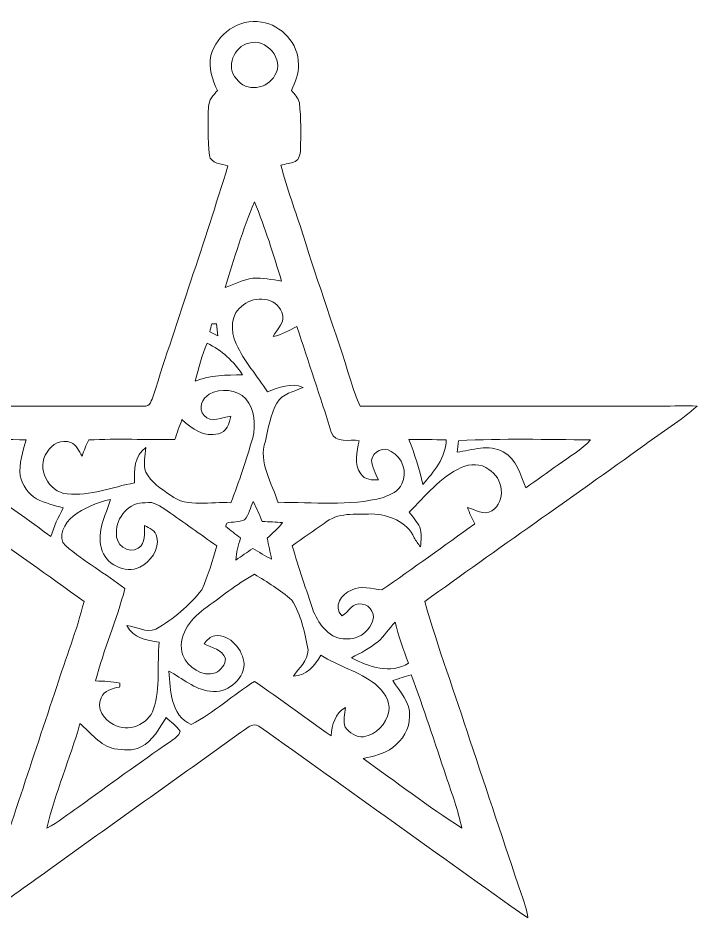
# Model space of a CAD drawing. Header units: centimetres. Extents: x -16.3 to 16.3, y -15.3 to 15.5.
# Drawn here: x 1.2 to 16.33, y -15.34 to 4.71 of the extents above; entities that cross this region are included whole.
import ezdxf

# ---------------------------------------------------------------- set-up
doc = ezdxf.new("R2010")
doc.units = ezdxf.units.CM
doc.header["$MEASUREMENT"] = 0
doc.layers.add('Layer 1', color=7, linetype='Continuous')

msp = doc.modelspace()

# ---------------------------------------------------------------- linework, layer by layer
at = {"layer": 'Layer 1', "color": 250, "lineweight": 9}
for points, knots in [([(5.49928, 3.87321), (5.62487, 4.35405), (6.12758, 4.7107), (6.62711, 4.62075), (6.62711, 4.62075), (7.07408, 4.55125), (7.45438, 4.13991), (7.45191, 3.6813), (7.45191, 3.6813), (7.47131, 3.47104), (7.37253, 3.28266), (7.2928, 3.09639), (7.2928, 3.09639), (7.3616, 3.01208), (7.4512, 2.93306), (7.47272, 2.82087), (7.47272, 2.82087), (7.51047, 2.47409), (7.50482, 2.12414), (7.49636, 1.77524), (7.49636, 1.77524), (7.49354, 1.67787), (7.4699, 1.56075), (7.375, 1.51172), (7.375, 1.51172), (7.27446, 1.46868), (7.16369, 1.45915), (7.05891, 1.43375), (7.05891, 1.43375), (7.19191, 0.91093), (7.387, 0.40717), (7.54751, -0.10718), (7.54751, -0.10718), (7.88653, -1.20185), (8.28058, -2.27888), (8.61783, -3.37426), (8.61783, -3.37426), (8.67569, -3.56617), (8.74484, -3.75526), (8.82457, -3.93941), (8.82457, -3.93941), (11.06153, -3.93412), (13.29885, -3.94117), (15.53616, -3.93588), (15.53616, -3.93588), (15.80075, -3.94117), (16.0678, -3.9126), (16.33238, -3.93764), (16.33238, -3.93764), (15.97149, -4.26149), (15.55345, -4.51126), (15.1668, -4.80124), (15.1668, -4.80124), (13.53874, -5.9707), (11.89267, -7.11511), (10.26637, -8.28704), (10.26637, -8.28704), (10.56094, -9.32985), (10.94053, -10.34691), (11.27284, -11.37843), (11.27284, -11.37843), (11.65631, -12.52249), (12.03096, -13.67008), (12.42008, -14.81272), (12.42008, -14.81272), (12.47758, -14.98488), (12.5439, -15.15633), (12.56366, -15.33836), (12.56366, -15.33836), (10.55247, -13.93431), (8.57903, -12.47698), (6.57102, -11.06834), (6.57102, -11.06834), (6.42321, -10.95722), (6.27716, -11.14595), (6.15721, -11.20839), (6.15721, -11.20839), (4.73658, -12.23568), (3.30324, -13.24427), (1.88366, -14.27262), (1.88366, -14.27262), (1.37566, -14.62117), (0.8913, -15.00393), (0.37413, -15.33942), (0.37413, -15.33942), (0.38753, -15.22477), (0.41505, -15.11153), (0.45527, -15.00393), (0.45527, -15.00393), (0.99854, -13.39985), (1.52736, -11.79083), (2.06464, -10.18499), (2.06464, -10.18499), (2.26219, -9.55069), (2.51408, -8.93262), (2.67247, -8.28704), (2.67247, -8.28704), (1.07474, -7.13452), (-0.54345, -6.01092), (-2.14154, -4.8591), (-2.14154, -4.8591), (-2.55923, -4.54971), (-3.01925, -4.2943), (-3.39355, -3.92988), (-3.39355, -3.92988), (-0.92868, -3.94364), (1.53759, -3.93659), (4.0028, -3.938), (4.0028, -3.938), (4.14497, -3.96022), (4.18166, -3.79406), (4.21835, -3.69423), (4.21835, -3.69423), (4.76267, -1.98855), (5.35147, -0.29662), (5.87922, 1.41435), (5.87922, 1.41435), (5.7427, 1.4595), (5.49787, 1.46338), (5.46471, 1.65), (5.46471, 1.65), (5.42873, 2.00913), (5.43225, 2.37143), (5.44637, 2.73162), (5.44637, 2.73162), (5.44954, 2.87943), (5.55432, 2.99162), (5.64639, 3.09604), (5.64639, 3.09604), (5.53033, 3.33663), (5.44425, 3.60157), (5.49928, 3.87321), (5.49928, 3.87321), (5.49928, 3.87321), (5.49928, 3.87321), (5.49928, 3.87321)], [0, 0, 0, 0, 0.02857143, 0.02857143, 0.02857143, 0.02857143, 0.05714286, 0.05714286, 0.05714286, 0.05714286, 0.08571429, 0.08571429, 0.08571429, 0.08571429, 0.11428571, 0.11428571, 0.11428571, 0.11428571, 0.14285714, 0.14285714, 0.14285714, 0.14285714, 0.17142857, 0.17142857, 0.17142857, 0.17142857, 0.2, 0.2, 0.2, 0.2, 0.22857143, 0.22857143, 0.22857143, 0.22857143, 0.25714286, 0.25714286, 0.25714286, 0.25714286, 0.28571429, 0.28571429, 0.28571429, 0.28571429, 0.31428571, 0.31428571, 0.31428571, 0.31428571, 0.34285714, 0.34285714, 0.34285714, 0.34285714, 0.37142857, 0.37142857, 0.37142857, 0.37142857, 0.4, 0.4, 0.4, 0.4, 0.42857143, 0.42857143, 0.42857143, 0.42857143, 0.45714286, 0.45714286, 0.45714286, 0.45714286, 0.48571429, 0.48571429, 0.48571429, 0.48571429, 0.51428571, 0.51428571, 0.51428571, 0.51428571, 0.54285714, 0.54285714, 0.54285714, 0.54285714, 0.57142857, 0.57142857, 0.57142857, 0.57142857, 0.6, 0.6, 0.6, 0.6, 0.62857143, 0.62857143, 0.62857143, 0.62857143, 0.65714286, 0.65714286, 0.65714286, 0.65714286, 0.68571429, 0.68571429, 0.68571429, 0.68571429, 0.71428571, 0.71428571, 0.71428571, 0.71428571, 0.74285714, 0.74285714, 0.74285714, 0.74285714, 0.77142857, 0.77142857, 0.77142857, 0.77142857, 0.8, 0.8, 0.8, 0.8, 0.82857143, 0.82857143, 0.82857143, 0.82857143, 0.85714286, 0.85714286, 0.85714286, 0.85714286, 0.88571429, 0.88571429, 0.88571429, 0.88571429, 0.91428571, 0.91428571, 0.91428571, 0.91428571, 0.94285714, 0.94285714, 0.94285714, 0.94285714, 1, 1, 1, 1]), ([(6.34736, 4.15261), (6.01399, 4.07958), (5.81819, 3.6111), (6.06972, 3.35322), (6.06972, 3.35322), (6.27398, 3.05194), (6.7714, 3.12179), (6.92662, 3.43682), (6.92662, 3.43682), (7.14852, 3.78219), (6.7273, 4.27467), (6.34736, 4.15261), (6.34736, 4.15261), (6.34736, 4.15261), (6.34736, 4.15261), (6.34736, 4.15261)], [0, 0, 0, 0, 0.2, 0.2, 0.2, 0.2, 0.4, 0.4, 0.4, 0.4, 0.6, 0.6, 0.6, 0.6, 1, 1, 1, 1]), ([(5.82102, -1.29181), (6.02245, -1.21526), (6.22036, -1.12036), (6.43485, -1.08261), (6.43485, -1.08261), (6.64934, -1.07909), (6.86347, -1.1126), (7.07479, -1.15105), (7.07479, -1.15105), (6.89417, -0.55627), (6.70896, 0.03887), (6.47048, 0.61319), (6.47048, 0.61319), (6.20837, -0.00488), (6.0161, -0.65046), (5.82102, -1.29181), (5.82102, -1.29181), (5.82102, -1.29181), (5.82102, -1.29181), (5.82102, -1.29181)], [0, 0, 0, 0, 0.16666667, 0.16666667, 0.16666667, 0.16666667, 0.33333333, 0.33333333, 0.33333333, 0.33333333, 0.5, 0.5, 0.5, 0.5, 0.66666667, 0.66666667, 0.66666667, 0.66666667, 1, 1, 1, 1]), ([(6.2253, -1.68304), (5.92791, -1.85837), (5.93355, -2.26477), (6.06126, -2.5484), (6.06126, -2.5484), (6.24259, -2.93646), (6.52975, -3.26207), (6.76082, -3.61979), (6.76082, -3.61979), (7.01411, -3.51925), (7.28751, -3.40107), (7.55386, -3.52066), (7.55386, -3.52066), (7.34678, -3.61344), (7.09207, -3.65648), (6.96684, -3.86885), (6.96684, -3.86885), (6.8349, -4.13379), (6.77316, -4.42554), (6.71637, -4.71375), (6.71637, -4.71375), (6.54421, -5.19459), (6.8663, -5.64368), (6.99541, -6.08959), (6.99541, -6.08959), (7.77611, -6.05749), (8.58009, -6.18484), (9.3428, -5.96859), (9.3428, -5.96859), (9.49907, -5.90332), (9.68922, -5.84159), (9.75236, -5.66696), (9.75236, -5.66696), (9.88466, -5.41331), (9.77213, -5.07465), (9.51672, -4.94624), (9.51672, -4.94624), (9.35867, -4.81924), (9.10467, -4.94765), (9.08033, -5.13744), (9.08033, -5.13744), (9.08949, -5.2969), (9.17029, -5.4373), (9.23237, -5.58018), (9.23237, -5.58018), (9.09127, -5.583), (8.92758, -5.58194), (8.84079, -5.44753), (8.84079, -5.44753), (8.67005, -5.22987), (8.75965, -4.9487), (8.80058, -4.70564), (8.80058, -4.70564), (8.59491, -4.6686), (8.26294, -4.78078), (8.18322, -4.5169), (8.18322, -4.5169), (7.94156, -3.72739), (7.66781, -2.94775), (7.41734, -2.16105), (7.41734, -2.16105), (7.24941, -2.25137), (7.08008, -2.34591), (6.89064, -2.38295), (6.89064, -2.38295), (6.97672, -2.21115), (7.17533, -2.06263), (7.08079, -1.84532), (7.08079, -1.84532), (6.9499, -1.50877), (6.48318, -1.46679), (6.2253, -1.68304), (6.2253, -1.68304), (6.2253, -1.68304), (6.2253, -1.68304), (6.2253, -1.68304)], [0, 0, 0, 0, 0.05, 0.05, 0.05, 0.05, 0.1, 0.1, 0.1, 0.1, 0.15, 0.15, 0.15, 0.15, 0.2, 0.2, 0.2, 0.2, 0.25, 0.25, 0.25, 0.25, 0.3, 0.3, 0.3, 0.3, 0.35, 0.35, 0.35, 0.35, 0.4, 0.4, 0.4, 0.4, 0.45, 0.45, 0.45, 0.45, 0.5, 0.5, 0.5, 0.5, 0.55, 0.55, 0.55, 0.55, 0.6, 0.6, 0.6, 0.6, 0.65, 0.65, 0.65, 0.65, 0.7, 0.7, 0.7, 0.7, 0.75, 0.75, 0.75, 0.75, 0.8, 0.8, 0.8, 0.8, 0.85, 0.85, 0.85, 0.85, 0.9, 0.9, 0.9, 0.9, 1, 1, 1, 1]), ([(5.51869, -2.10567), (5.50352, -2.16352), (5.48835, -2.22173), (5.47424, -2.28029), (5.47424, -2.28029), (5.5335, -2.30887), (5.59277, -2.3378), (5.65239, -2.36708), (5.65239, -2.36708), (5.64322, -2.27853), (5.63404, -2.19069), (5.62522, -2.1032), (5.62522, -2.1032), (5.59841, -2.10355), (5.54514, -2.10496), (5.51869, -2.10567), (5.51869, -2.10567), (5.51869, -2.10567), (5.51869, -2.10567), (5.51869, -2.10567)], [0, 0, 0, 0, 0.16666667, 0.16666667, 0.16666667, 0.16666667, 0.33333333, 0.33333333, 0.33333333, 0.33333333, 0.5, 0.5, 0.5, 0.5, 0.66666667, 0.66666667, 0.66666667, 0.66666667, 1, 1, 1, 1]), ([(5.41814, -2.53394), (5.2989, -2.80523), (5.22199, -3.09168), (5.15074, -3.37849), (5.15074, -3.37849), (5.48658, -3.24338), (5.84783, -3.24479), (6.20343, -3.23597), (6.20343, -3.23597), (6.01257, -2.93434), (5.73564, -2.69445), (5.41814, -2.53394), (5.41814, -2.53394), (5.41814, -2.53394), (5.41814, -2.53394), (5.41814, -2.53394)], [0, 0, 0, 0, 0.2, 0.2, 0.2, 0.2, 0.4, 0.4, 0.4, 0.4, 0.6, 0.6, 0.6, 0.6, 1, 1, 1, 1]), ([(5.46118, -3.67165), (5.30349, -3.75949), (5.20648, -3.99903), (5.34653, -4.14331), (5.34653, -4.14331), (5.5014, -4.32041), (5.75364, -4.18282), (5.94696, -4.15813), (5.94696, -4.15813), (5.90745, -4.31476), (5.85382, -4.52078), (5.66579, -4.55148), (5.66579, -4.55148), (5.35147, -4.63685), (5.07136, -4.4407), (4.85511, -4.2368), (4.85511, -4.2368), (4.79901, -4.38214), (4.74716, -4.5289), (4.69601, -4.67636), (4.69601, -4.67636), (4.05677, -4.6873), (3.41684, -4.65696), (2.77831, -4.68977), (2.77831, -4.68977), (2.7081, -4.79913), (2.67777, -4.92754), (2.63085, -5.04784), (2.63085, -5.04784), (2.55606, -4.94165), (2.50632, -4.79913), (2.37579, -4.74903), (2.37579, -4.74903), (2.18034, -4.6626), (1.94787, -4.78325), (1.85015, -4.96105), (1.85015, -4.96105), (1.59051, -5.31065), (1.87837, -5.85252), (2.29465, -5.89274), (2.29465, -5.89274), (2.81041, -5.93895), (3.29901, -5.73963), (3.79819, -5.64544), (3.79819, -5.64544), (3.78725, -5.36569), (3.79007, -5.03161), (4.05184, -4.8598), (4.05184, -4.8598), (4.03667, -5.03972), (3.9841, -5.23163), (4.04725, -5.40767), (4.04725, -5.40767), (4.17213, -5.62921), (4.38839, -5.78126), (4.59687, -5.91814), (4.59687, -5.91814), (4.97858, -6.22153), (5.50105, -6.04443), (5.94519, -6.09276), (5.94519, -6.09276), (6.12793, -5.61545), (6.28562, -5.12862), (6.43344, -4.63967), (6.43344, -4.63967), (6.49835, -4.34969), (6.47471, -4.01102), (6.27963, -3.77395), (6.27963, -3.77395), (6.07431, -3.557), (5.71624, -3.53019), (5.46118, -3.67165), (5.46118, -3.67165), (5.46118, -3.67165), (5.46118, -3.67165), (5.46118, -3.67165)], [0, 0, 0, 0, 0.05, 0.05, 0.05, 0.05, 0.1, 0.1, 0.1, 0.1, 0.15, 0.15, 0.15, 0.15, 0.2, 0.2, 0.2, 0.2, 0.25, 0.25, 0.25, 0.25, 0.3, 0.3, 0.3, 0.3, 0.35, 0.35, 0.35, 0.35, 0.4, 0.4, 0.4, 0.4, 0.45, 0.45, 0.45, 0.45, 0.5, 0.5, 0.5, 0.5, 0.55, 0.55, 0.55, 0.55, 0.6, 0.6, 0.6, 0.6, 0.65, 0.65, 0.65, 0.65, 0.7, 0.7, 0.7, 0.7, 0.75, 0.75, 0.75, 0.75, 0.8, 0.8, 0.8, 0.8, 0.85, 0.85, 0.85, 0.85, 0.9, 0.9, 0.9, 0.9, 1, 1, 1, 1]), ([(-1.02393, -4.688), (-0.84472, -4.88027), (-0.61859, -5.01644), (-0.40798, -5.17025), (-0.40798, -5.17025), (0.3706, -5.7294), (1.16329, -6.2688), (1.93199, -6.84136), (1.93199, -6.84136), (1.99973, -6.61805), (2.09956, -6.40779), (2.20962, -6.20318), (2.20962, -6.20318), (2.00784, -6.14921), (1.80429, -6.09417), (1.61626, -6.00175), (1.61626, -6.00175), (1.42329, -5.89874), (1.30475, -5.69448), (1.25078, -5.48881), (1.25078, -5.48881), (1.2215, -5.21329), (1.30546, -4.9487), (1.38342, -4.68941), (1.38342, -4.68941), (0.58121, -4.66966), (-0.22171, -4.67354), (-1.02393, -4.688), (-1.02393, -4.688), (-1.02393, -4.688), (-1.02393, -4.688), (-1.02393, -4.688)], [0, 0, 0, 0, 0.11111111, 0.11111111, 0.11111111, 0.11111111, 0.22222222, 0.22222222, 0.22222222, 0.22222222, 0.33333333, 0.33333333, 0.33333333, 0.33333333, 0.44444444, 0.44444444, 0.44444444, 0.44444444, 0.55555556, 0.55555556, 0.55555556, 0.55555556, 0.66666667, 0.66666667, 0.66666667, 0.66666667, 0.77777778, 0.77777778, 0.77777778, 0.77777778, 1, 1, 1, 1]), ([(9.91394, -4.68059), (10.0367, -5.00832), (10.15312, -5.33888), (10.22015, -5.68389), (10.22015, -5.68389), (10.46604, -5.39814), (10.73521, -5.08664), (10.74615, -4.68871), (10.74615, -4.68871), (10.46851, -4.67918), (10.19087, -4.67918), (9.91394, -4.68059), (9.91394, -4.68059), (9.91394, -4.68059), (9.91394, -4.68059), (9.91394, -4.68059)], [0, 0, 0, 0, 0.2, 0.2, 0.2, 0.2, 0.4, 0.4, 0.4, 0.4, 0.6, 0.6, 0.6, 0.6, 1, 1, 1, 1]), ([(11.02096, -4.70564), (11.00791, -4.79137), (10.99556, -4.87744), (10.98392, -4.96387), (10.98392, -4.96387), (11.31765, -4.91907), (11.69724, -4.76843), (12.0105, -4.95788), (12.0105, -4.95788), (12.31319, -5.10463), (12.39538, -5.47187), (12.51533, -5.75374), (12.51533, -5.75374), (12.76439, -5.59288), (12.99546, -5.40626), (13.24205, -5.24116), (13.24205, -5.24116), (13.48582, -5.0623), (13.75605, -4.91202), (13.96172, -4.68659), (13.96172, -4.68659), (12.9817, -4.6813), (11.99992, -4.65308), (11.02096, -4.70564), (11.02096, -4.70564), (11.02096, -4.70564), (11.02096, -4.70564), (11.02096, -4.70564)], [0, 0, 0, 0, 0.125, 0.125, 0.125, 0.125, 0.25, 0.25, 0.25, 0.25, 0.375, 0.375, 0.375, 0.375, 0.5, 0.5, 0.5, 0.5, 0.625, 0.625, 0.625, 0.625, 0.75, 0.75, 0.75, 0.75, 1, 1, 1, 1]), ([(11.07987, -5.30113), (10.60786, -5.5202), (10.28154, -5.94107), (9.91888, -6.29773), (9.91888, -6.29773), (10.00355, -6.40568), (10.08857, -6.51363), (10.15595, -6.63428), (10.15595, -6.63428), (10.20356, -6.77398), (10.18805, -6.92779), (10.16724, -7.07137), (10.16724, -7.07137), (10.11679, -7.00681), (10.07093, -6.93837), (10.0307, -6.86746), (10.0307, -6.86746), (9.87161, -6.50551), (9.45039, -6.3517), (9.08104, -6.33759), (9.08104, -6.33759), (8.72685, -6.35205), (8.3148, -6.29632), (8.02305, -6.54926), (8.02305, -6.54926), (7.78211, -6.71083), (7.54434, -6.87734), (7.30833, -7.04667), (7.30833, -7.04667), (7.4639, -7.53774), (7.62018, -8.02916), (7.78846, -8.51635), (7.78846, -8.51635), (7.91793, -8.81197), (8.15464, -9.14429), (8.51589, -9.11995), (8.51589, -9.11995), (8.75895, -9.14852), (8.98542, -8.9873), (9.08315, -8.77246), (9.08315, -8.77246), (9.18722, -8.60772), (9.06622, -8.35266), (8.86902, -8.34772), (8.86902, -8.34772), (8.64924, -8.28845), (8.58009, -8.5294), (8.4178, -8.60525), (8.4178, -8.60525), (8.21989, -8.41404), (8.40476, -8.11065), (8.6316, -8.03904), (8.6316, -8.03904), (8.85102, -7.9138), (9.08421, -8.01328), (9.31175, -8.03022), (9.31175, -8.03022), (10.00743, -7.54797), (10.69464, -7.05197), (11.3822, -6.55772), (11.3822, -6.55772), (11.31765, -6.44025), (11.26014, -6.31925), (11.21569, -6.19295), (11.21569, -6.19295), (11.39067, -6.24234), (11.58364, -6.38592), (11.7625, -6.26774), (11.7625, -6.26774), (12.08847, -6.0656), (12.01368, -5.51985), (11.69124, -5.34875), (11.69124, -5.34875), (11.51908, -5.20553), (11.27531, -5.2207), (11.07987, -5.30113), (11.07987, -5.30113), (11.07987, -5.30113), (11.07987, -5.30113), (11.07987, -5.30113)], [0, 0, 0, 0, 0.04761905, 0.04761905, 0.04761905, 0.04761905, 0.0952381, 0.0952381, 0.0952381, 0.0952381, 0.14285714, 0.14285714, 0.14285714, 0.14285714, 0.19047619, 0.19047619, 0.19047619, 0.19047619, 0.23809524, 0.23809524, 0.23809524, 0.23809524, 0.28571429, 0.28571429, 0.28571429, 0.28571429, 0.33333333, 0.33333333, 0.33333333, 0.33333333, 0.38095238, 0.38095238, 0.38095238, 0.38095238, 0.42857143, 0.42857143, 0.42857143, 0.42857143, 0.47619048, 0.47619048, 0.47619048, 0.47619048, 0.52380952, 0.52380952, 0.52380952, 0.52380952, 0.57142857, 0.57142857, 0.57142857, 0.57142857, 0.61904762, 0.61904762, 0.61904762, 0.61904762, 0.66666667, 0.66666667, 0.66666667, 0.66666667, 0.71428571, 0.71428571, 0.71428571, 0.71428571, 0.76190476, 0.76190476, 0.76190476, 0.76190476, 0.80952381, 0.80952381, 0.80952381, 0.80952381, 0.85714286, 0.85714286, 0.85714286, 0.85714286, 0.9047619, 0.9047619, 0.9047619, 0.9047619, 1, 1, 1, 1]), ([(2.42694, -6.38839), (2.25373, -6.53021), (2.05228, -6.8537), (2.2636, -7.04914), (2.2636, -7.04914), (2.67671, -7.40086), (3.15366, -7.66968), (3.5837, -8.00058), (3.5837, -8.00058), (3.40167, -8.69732), (3.10816, -9.35984), (2.93, -10.05763), (2.93, -10.05763), (3.11098, -10.06222), (3.29266, -10.07386), (3.47116, -10.10843), (3.47116, -10.10843), (3.4694, -10.1296), (3.46658, -10.17228), (3.46517, -10.19345), (3.46517, -10.19345), (3.30818, -10.22062), (3.12121, -10.27071), (3.05206, -10.43369), (3.05206, -10.43369), (2.93282, -10.65912), (3.12227, -10.93429), (3.33146, -11.02671), (3.33146, -11.02671), (3.64544, -11.21474), (4.11886, -11.03483), (4.21905, -10.67923), (4.21905, -10.67923), (4.37992, -10.20368), (4.29702, -9.68933), (4.34676, -9.19685), (4.34676, -9.19685), (4.07441, -9.15593), (3.75903, -9.09702), (3.62709, -8.82397), (3.62709, -8.82397), (3.84193, -8.85325), (4.05607, -8.99224), (4.27479, -8.90405), (4.27479, -8.90405), (4.66425, -8.67898), (5.0195, -8.37876), (5.29785, -8.02528), (5.29785, -8.02528), (5.43543, -7.71095), (5.53985, -7.38217), (5.63087, -7.05126), (5.63087, -7.05126), (5.26398, -6.78879), (4.89532, -6.5288), (4.52667, -6.26986), (4.52667, -6.26986), (4.37992, -6.17461), (4.22787, -6.04655), (4.03667, -6.09065), (4.03667, -6.09065), (3.68001, -6.06313), (3.37803, -6.41979), (3.39955, -6.75881), (3.39955, -6.75881), (3.35087, -7.01281), (3.66166, -7.24247), (3.88144, -7.09889), (3.88144, -7.09889), (4.05042, -6.98988), (4.02114, -6.7648), (4.01867, -6.59194), (4.01867, -6.59194), (4.12804, -6.65438), (4.27337, -6.71295), (4.29772, -6.85265), (4.29772, -6.85265), (4.3591, -7.13452), (4.15202, -7.39557), (3.91813, -7.52433), (3.91813, -7.52433), (3.58123, -7.67673), (3.14167, -7.46048), (3.06018, -7.09924), (3.06018, -7.09924), (2.94905, -6.72141), (3.15754, -6.36934), (3.25985, -6.01656), (3.25985, -6.01656), (2.95822, -6.07336), (2.6753, -6.21024), (2.42694, -6.38839), (2.42694, -6.38839), (2.42694, -6.38839), (2.42694, -6.38839), (2.42694, -6.38839)], [0, 0, 0, 0, 0.04, 0.04, 0.04, 0.04, 0.08, 0.08, 0.08, 0.08, 0.12, 0.12, 0.12, 0.12, 0.16, 0.16, 0.16, 0.16, 0.2, 0.2, 0.2, 0.2, 0.24, 0.24, 0.24, 0.24, 0.28, 0.28, 0.28, 0.28, 0.32, 0.32, 0.32, 0.32, 0.36, 0.36, 0.36, 0.36, 0.4, 0.4, 0.4, 0.4, 0.44, 0.44, 0.44, 0.44, 0.48, 0.48, 0.48, 0.48, 0.52, 0.52, 0.52, 0.52, 0.56, 0.56, 0.56, 0.56, 0.6, 0.6, 0.6, 0.6, 0.64, 0.64, 0.64, 0.64, 0.68, 0.68, 0.68, 0.68, 0.72, 0.72, 0.72, 0.72, 0.76, 0.76, 0.76, 0.76, 0.8, 0.8, 0.8, 0.8, 0.84, 0.84, 0.84, 0.84, 0.88, 0.88, 0.88, 0.88, 0.92, 0.92, 0.92, 0.92, 1, 1, 1, 1]), ([(6.24964, -6.46565), (6.12758, -6.52386), (5.98082, -6.50657), (5.85347, -6.54326), (5.85347, -6.54326), (5.84747, -6.56125), (5.83583, -6.59794), (5.83019, -6.61628), (5.83019, -6.61628), (5.93779, -6.70448), (6.0482, -6.78809), (6.15898, -6.87346), (6.15898, -6.87346), (6.11417, -7.03503), (6.06196, -7.19625), (6.05526, -7.36523), (6.05526, -7.36523), (6.1805, -7.27951), (6.30538, -7.19237), (6.43167, -7.10735), (6.43167, -7.10735), (6.56926, -7.18849), (6.70578, -7.27704), (6.85219, -7.34407), (6.85219, -7.34407), (6.81973, -7.18814), (6.78692, -7.03468), (6.75447, -6.87946), (6.75447, -6.87946), (6.87335, -6.76727), (6.99682, -6.65791), (7.09878, -6.5295), (7.09878, -6.5295), (6.94708, -6.52068), (6.79574, -6.51327), (6.64475, -6.50728), (6.64475, -6.50728), (6.58055, -6.35629), (6.52128, -6.20318), (6.43979, -6.06066), (6.43979, -6.06066), (6.37699, -6.19472), (6.35406, -6.35523), (6.24964, -6.46565), (6.24964, -6.46565), (6.24964, -6.46565), (6.24964, -6.46565), (6.24964, -6.46565)], [0, 0, 0, 0, 0.07692308, 0.07692308, 0.07692308, 0.07692308, 0.15384615, 0.15384615, 0.15384615, 0.15384615, 0.23076923, 0.23076923, 0.23076923, 0.23076923, 0.30769231, 0.30769231, 0.30769231, 0.30769231, 0.38461538, 0.38461538, 0.38461538, 0.38461538, 0.46153846, 0.46153846, 0.46153846, 0.46153846, 0.53846154, 0.53846154, 0.53846154, 0.53846154, 0.61538462, 0.61538462, 0.61538462, 0.61538462, 0.69230769, 0.69230769, 0.69230769, 0.69230769, 0.76923077, 0.76923077, 0.76923077, 0.76923077, 0.84615385, 0.84615385, 0.84615385, 0.84615385, 1, 1, 1, 1]), ([(5.34512, -8.4592), (5.03362, -8.69097), (4.73834, -9.07268), (4.87275, -9.48684), (4.87275, -9.48684), (4.98846, -9.75495), (5.30349, -9.9772), (5.60124, -9.87877), (5.60124, -9.87877), (5.71589, -9.8181), (5.8323, -9.69427), (5.82278, -9.55704), (5.82278, -9.55704), (5.75399, -9.35878), (5.5141, -9.31151), (5.34688, -9.23072), (5.34688, -9.23072), (5.4132, -9.15664), (5.48023, -9.06033), (5.58783, -9.0508), (5.58783, -9.0508), (5.94272, -9.01764), (6.21084, -9.36478), (6.24329, -9.68792), (6.24329, -9.68792), (6.22036, -10.04917), (5.84642, -10.34762), (5.48623, -10.28376), (5.48623, -10.28376), (5.12675, -10.25378), (4.8678, -9.9959), (4.56372, -9.83926), (4.56372, -9.83926), (4.59828, -10.26507), (4.60287, -10.82739), (5.06113, -11.02918), (5.06113, -11.02918), (5.56384, -10.76566), (5.99317, -10.37619), (6.47013, -10.06751), (6.47013, -10.06751), (7.04868, -10.45874), (7.60431, -10.88243), (8.17756, -11.28142), (8.17756, -11.28142), (8.19909, -11.03377), (8.26788, -10.77836), (8.49684, -10.64995), (8.49684, -10.64995), (8.49049, -10.79388), (8.43439, -10.94945), (8.48978, -11.08951), (8.48978, -11.08951), (8.58962, -11.20769), (8.73531, -11.31775), (8.89899, -11.30364), (8.89899, -11.30364), (9.17733, -11.25461), (9.41582, -11.02213), (9.46274, -10.74202), (9.46274, -10.74202), (9.50543, -10.4919), (9.34174, -10.2827), (9.16394, -10.13313), (9.16394, -10.13313), (8.80022, -9.84138), (8.33597, -9.73308), (7.94827, -9.4826), (7.94827, -9.4826), (7.82162, -9.7165), (7.62759, -9.94333), (7.33831, -9.9518), (7.33831, -9.9518), (7.46037, -9.76906), (7.65969, -9.60855), (7.66357, -9.37218), (7.66357, -9.37218), (7.59478, -8.98942), (7.51541, -8.58761), (7.30198, -8.256), (7.30198, -8.256), (7.04727, -8.03445), (6.75623, -7.85489), (6.46801, -7.68026), (6.46801, -7.68026), (6.06972, -7.90287), (5.71554, -8.19461), (5.34512, -8.4592), (5.34512, -8.4592), (5.34512, -8.4592), (5.34512, -8.4592), (5.34512, -8.4592)], [0, 0, 0, 0, 0.04166667, 0.04166667, 0.04166667, 0.04166667, 0.08333333, 0.08333333, 0.08333333, 0.08333333, 0.125, 0.125, 0.125, 0.125, 0.16666667, 0.16666667, 0.16666667, 0.16666667, 0.20833333, 0.20833333, 0.20833333, 0.20833333, 0.25, 0.25, 0.25, 0.25, 0.29166667, 0.29166667, 0.29166667, 0.29166667, 0.33333333, 0.33333333, 0.33333333, 0.33333333, 0.375, 0.375, 0.375, 0.375, 0.41666667, 0.41666667, 0.41666667, 0.41666667, 0.45833333, 0.45833333, 0.45833333, 0.45833333, 0.5, 0.5, 0.5, 0.5, 0.54166667, 0.54166667, 0.54166667, 0.54166667, 0.58333333, 0.58333333, 0.58333333, 0.58333333, 0.625, 0.625, 0.625, 0.625, 0.66666667, 0.66666667, 0.66666667, 0.66666667, 0.70833333, 0.70833333, 0.70833333, 0.70833333, 0.75, 0.75, 0.75, 0.75, 0.79166667, 0.79166667, 0.79166667, 0.79166667, 0.83333333, 0.83333333, 0.83333333, 0.83333333, 0.875, 0.875, 0.875, 0.875, 0.91666667, 0.91666667, 0.91666667, 0.91666667, 1, 1, 1, 1]), ([(9.21684, -9.18909), (9.03553, -9.32703), (8.83656, -9.43851), (8.63407, -9.54117), (8.63407, -9.54117), (9.00484, -9.74437), (9.51601, -9.91299), (9.9023, -9.66182), (9.9023, -9.66182), (9.79046, -9.3609), (9.67723, -9.05927), (9.6035, -8.74636), (9.6035, -8.74636), (9.46803, -8.88817), (9.36783, -9.06209), (9.21684, -9.18909), (9.21684, -9.18909), (9.21684, -9.18909), (9.21684, -9.18909), (9.21684, -9.18909)], [0, 0, 0, 0, 0.16666667, 0.16666667, 0.16666667, 0.16666667, 0.33333333, 0.33333333, 0.33333333, 0.33333333, 0.5, 0.5, 0.5, 0.5, 0.66666667, 0.66666667, 0.66666667, 0.66666667, 1, 1, 1, 1]), ([(9.55376, -10.04952), (9.6991, -10.30563), (9.9598, -10.52824), (9.92347, -10.85068), (9.92347, -10.85068), (9.9404, -11.13043), (9.76331, -11.3742), (9.5534, -11.53824), (9.5534, -11.53824), (9.36431, -11.68711), (9.12018, -11.73156), (8.89265, -11.78765), (8.89265, -11.78765), (9.62431, -12.30589), (10.33691, -12.85234), (11.09187, -13.3367), (11.09187, -13.3367), (11.00755, -12.94512), (10.87032, -12.5687), (10.74403, -12.19017), (10.74403, -12.19017), (10.48862, -11.43135), (10.24238, -10.66935), (9.96439, -9.91864), (9.96439, -9.91864), (9.82645, -9.95921), (9.68958, -10.00401), (9.55376, -10.04952), (9.55376, -10.04952), (9.55376, -10.04952), (9.55376, -10.04952), (9.55376, -10.04952)], [0, 0, 0, 0, 0.11111111, 0.11111111, 0.11111111, 0.11111111, 0.22222222, 0.22222222, 0.22222222, 0.22222222, 0.33333333, 0.33333333, 0.33333333, 0.33333333, 0.44444444, 0.44444444, 0.44444444, 0.44444444, 0.55555556, 0.55555556, 0.55555556, 0.55555556, 0.66666667, 0.66666667, 0.66666667, 0.66666667, 0.77777778, 0.77777778, 0.77777778, 0.77777778, 1, 1, 1, 1]), ([(4.49986, -10.87325), (4.34676, -11.11843), (4.20812, -11.39748), (3.93471, -11.52872), (3.93471, -11.52872), (3.75938, -11.63278), (3.54348, -11.58904), (3.35298, -11.57034), (3.35298, -11.57034), (3.02843, -11.50155), (2.82241, -11.2091), (2.58075, -11.00731), (2.58075, -11.00731), (2.36238, -11.79295), (2.02689, -12.54472), (1.84415, -13.33988), (1.84415, -13.33988), (2.09745, -13.20723), (2.31793, -13.02238), (2.55429, -12.86327), (2.55429, -12.86327), (3.23092, -12.37468), (3.90543, -11.88255), (4.59441, -11.41124), (4.59441, -11.41124), (4.67624, -11.34492), (4.79126, -11.29094), (4.81419, -11.177), (4.81419, -11.177), (4.72811, -11.05811), (4.61028, -10.9678), (4.49986, -10.87325)], [0, 0, 0, 0, 0.11111111, 0.11111111, 0.11111111, 0.11111111, 0.22222222, 0.22222222, 0.22222222, 0.22222222, 0.33333333, 0.33333333, 0.33333333, 0.33333333, 0.44444444, 0.44444444, 0.44444444, 0.44444444, 0.55555556, 0.55555556, 0.55555556, 0.55555556, 0.66666667, 0.66666667, 0.66666667, 0.66666667, 0.77777778, 0.77777778, 0.77777778, 0.77777778, 1, 1, 1, 1])]:
    msp.add_open_spline(points, degree=3, knots=knots, dxfattribs=at)

doc.saveas('drawing.dxf')
